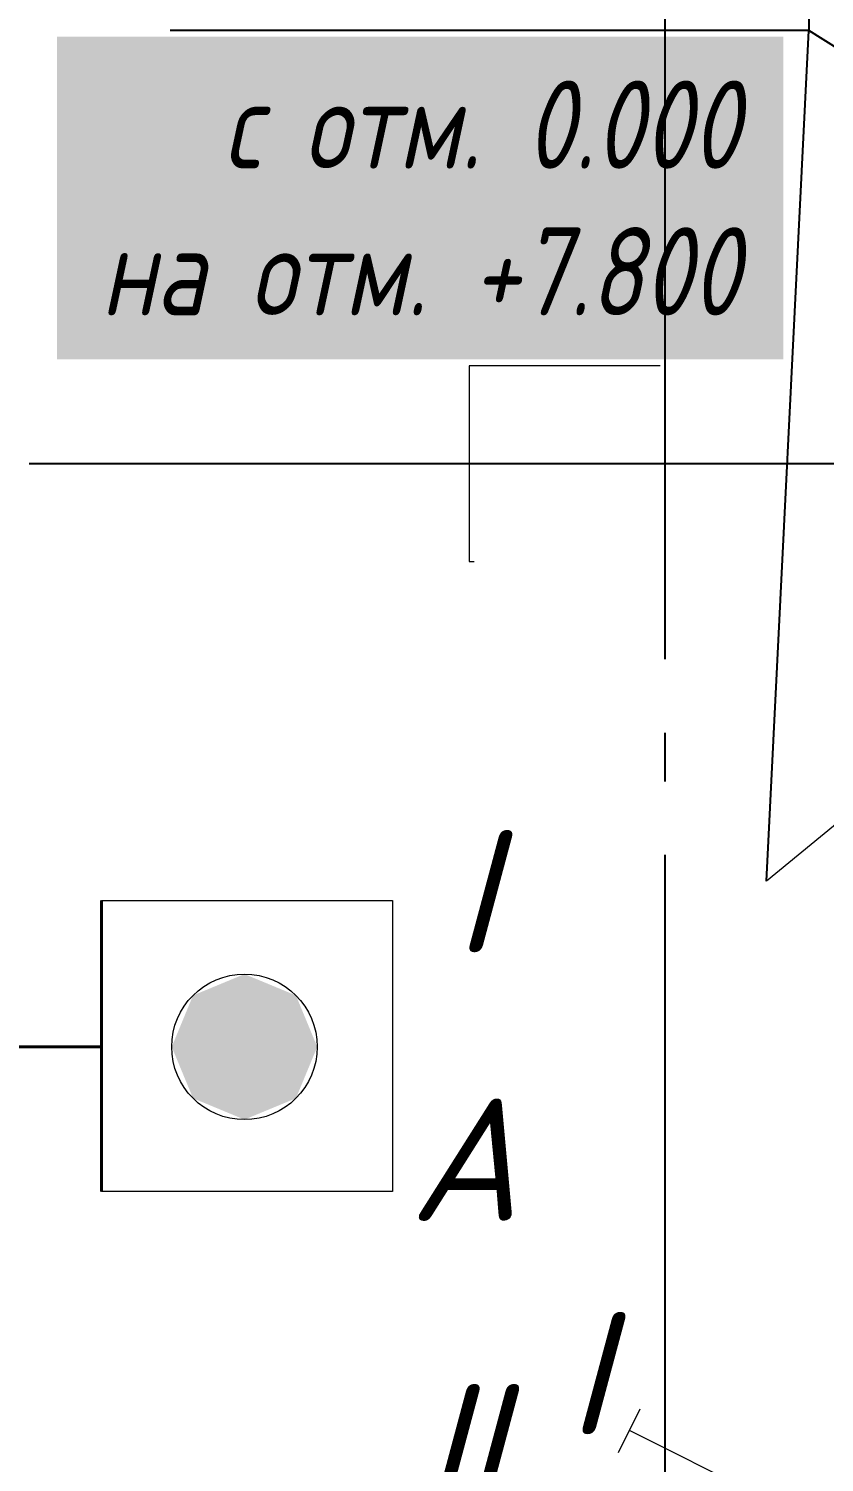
# Model space of a CAD drawing. Header units: millimetres. Extents: x 0 to 1286, y 0 to 420.
# Drawn here: x 502.18 to 518.45, y 199.17 to 228.48 of the extents above; entities that cross this region are included whole.
import ezdxf

# ---------------------------------------------------------------- set-up
doc = ezdxf.new("R2010")
doc.units = ezdxf.units.MM
for name, pattern in [('JIS_02_2.0', [3, 2, -1]), ('ГОСТ 2.303 5', [24, 20, -1.5, 1, -1.5]), ('СПКБ-0000-000-АР#002$0$Achse', [2300, 0, -800, 1500, 0])]:
    doc.linetypes.add(name, pattern=pattern)
for name, color, linetype in [('Viewport1ForCustomObjects_0', 7, 'Continuous'), ('Viewport2ForCustomObjects_0', 7, 'Continuous'), ('СПКБ-0000-000-АР#002$0$Колонны существующие', 7, 'Continuous'), ('Строительные оси', 7, 'Continuous'), ('ЭО_АВАРИЙНОЕ ОСВЕЩЕНИЕ', 7, 'Continuous'), ('ЭО_РАБОЧЕЕ ОСВЕЩЕНИЕ', 7, 'Continuous')]:
    doc.layers.add(name, color=color, linetype=linetype)
doc.layers.add('СПКБ-0000-000-АР#002$0$Колонны существующие_Ном._пера__2', color=8, linetype='Continuous', lineweight=15)
doc.styles.add('1.8', font='isocpeui.ttf', dxfattribs={"height": 1.8})
doc.styles.add('2.5', font='isocpeui.ttf')

# ---------------------------------------------------------------- blocks, each defined once
blk = doc.blocks.new('*E728')
at = {"layer": 'Строительные оси', "color": 3, "linetype": 'ГОСТ 2.303 5', "lineweight": 25}
for p, q in [((177.431, 258.857), (177.431, -45.143)), ((280.431, 98.857), (-283.569, 98.857))]:
    blk.add_line(p, q, dxfattribs=at)
at = {"layer": 'ЭО_АВАРИЙНОЕ ОСВЕЩЕНИЕ', "color": 1, "lineweight": 40}
blk.add_line((165.911, 83.976), (165.911, 89.926), dxfattribs=at)
at = {"layer": 'ЭО_АВАРИЙНОЕ ОСВЕЩЕНИЕ', "color": 7, "lineweight": 0}
for p, q in [((165.911, 89.926), (171.861, 89.926)), ((171.861, 89.926), (171.861, 83.976)), ((171.861, 83.976), (165.911, 83.976)), ((176.482, 78.638), (176.928, 79.533)), ((180.286, 77.303), (176.705, 79.086))]:
    blk.add_line(p, q, dxfattribs=at)
at = {"layer": 'ЭО_АВАРИЙНОЕ ОСВЕЩЕНИЕ', "color": 1, "linetype": 'JIS_02_2.0', "lineweight": 40}
blk.add_line((165.911, 86.933), (163.847, 86.933), dxfattribs=at)
at = {"layer": 'ЭО_АВАРИЙНОЕ ОСВЕЩЕНИЕ', "color": 7, "lineweight": 0}
blk.add_circle((168.836, 86.933), 1.488, dxfattribs=at)
at = {"layer": 'ЭО_АВАРИЙНОЕ ОСВЕЩЕНИЕ', "color": 1, "lineweight": 0}
for points in [[(168.836, 88.421), (167.784, 87.985), (169.888, 87.985)], [(167.784, 87.985), (167.349, 86.933), (170.324, 86.933)], [(167.784, 87.985), (169.888, 87.985), (170.324, 86.933)], [(167.349, 86.933), (167.784, 85.882), (169.888, 85.882)], [(167.349, 86.933), (170.324, 86.933), (169.888, 85.882)], [(167.784, 85.882), (169.888, 85.882), (168.836, 85.446)]]:
    blk.add_solid(points, dxfattribs=at)
at = {"layer": 'ЭО_РАБОЧЕЕ ОСВЕЩЕНИЕ', "color": 7, "lineweight": 0}
blk.add_line((179.509, 90.325), (185.681, 95.414), dxfattribs=at)
blk = doc.blocks.new('СПКБ-0000-000-АР#002$0$Колонна_21', base_point=(17543.1, 9885.7))
at = {"layer": 'СПКБ-0000-000-АР#002$0$Колонны существующие_Ном._пера__2', "color": 8, "linetype": 'СПКБ-0000-000-АР#002$0$Achse', "lineweight": 15, "flags": 128}
blk.add_lwpolyline([(17343.1, 9685.7), (17743.1, 9685.7), (17743.1, 10085.7), (17343.1, 10085.7)], close=True, dxfattribs=at)
blk = doc.blocks.new('*E727')
at = {"layer": 'СПКБ-0000-000-АР#002$0$Колонны существующие', "color": 8, "lineweight": 15, "xscale": 0.01, "yscale": 0.01, "zscale": 0.01}
blk.add_blockref('СПКБ-0000-000-АР#002$0$Колонна_21', (451.75, 147.515), dxfattribs=at)
blk = doc.blocks.new('CustomObjectsInViewport1_0')
at = {"layer": 'ЭО_РАБОЧЕЕ ОСВЕЩЕНИЕ'}
for p, q in [((518.134, 232.24), (518.134, 228.44)), ((518.134, 228.44), (505.072, 228.44)), ((518.134, 228.44), (515.134, 228.44)), ((517.265, 211.053), (518.134, 228.44)), ((529.61, 221.232), (518.134, 228.44))]:
    blk.add_line(p, q, dxfattribs=at)

msp = doc.modelspace()

# ---------------------------------------------------------------- block references
msp.add_blockref('*E727', (61.438, 72.071))
at = {"layer": 'Viewport1ForCustomObjects_0'}
msp.add_blockref('CustomObjectsInViewport1_0', (0, 0), dxfattribs=at)
at = {"layer": 'Viewport2ForCustomObjects_0'}
msp.add_blockref('*E728', (337.756, 120.729), dxfattribs=at)

# ---------------------------------------------------------------- texts
at = {"layer": 'ЭО_АВАРИЙНОЕ ОСВЕЩЕНИЕ', "char_height": 2.5, "attachment_point": 5, "style": '2.5'}
for insert in [(511.294, 210.847), (513.607, 200.993)]:
    msp.add_mtext('I', dxfattribs=dict(at, insert=insert))
at = {"layer": 'ЭО_АВАРИЙНОЕ ОСВЕЩЕНИЕ', "color": 1, "insert": (511.076, 205.354), "char_height": 2.5, "attachment_point": 5, "style": '2.5'}
msp.add_mtext('А', dxfattribs=at)
at = {"layer": 'ЭО_РАБОЧЕЕ ОСВЕЩЕНИЕ', "insert": (516.712, 227.42), "char_height": 1.8, "attachment_point": 3, "style": '1.8', "bg_fill": 1, "box_fill_scale": 1.5, "bg_fill_color": 7, "bg_fill_true_color": 16777215, "bg_fill_transparency": 0}
msp.add_mtext('{\\W0.8;с отм. 0.000\\Pна отм. +7.800}', dxfattribs=at)
at = {"layer": 'ЭО_РАБОЧЕЕ ОСВЕЩЕНИЕ', "insert": (511.03, 199.519), "char_height": 2.5, "attachment_point": 5, "style": '2.5'}
msp.add_mtext('II', dxfattribs=at)

doc.saveas('drawing.dxf')
